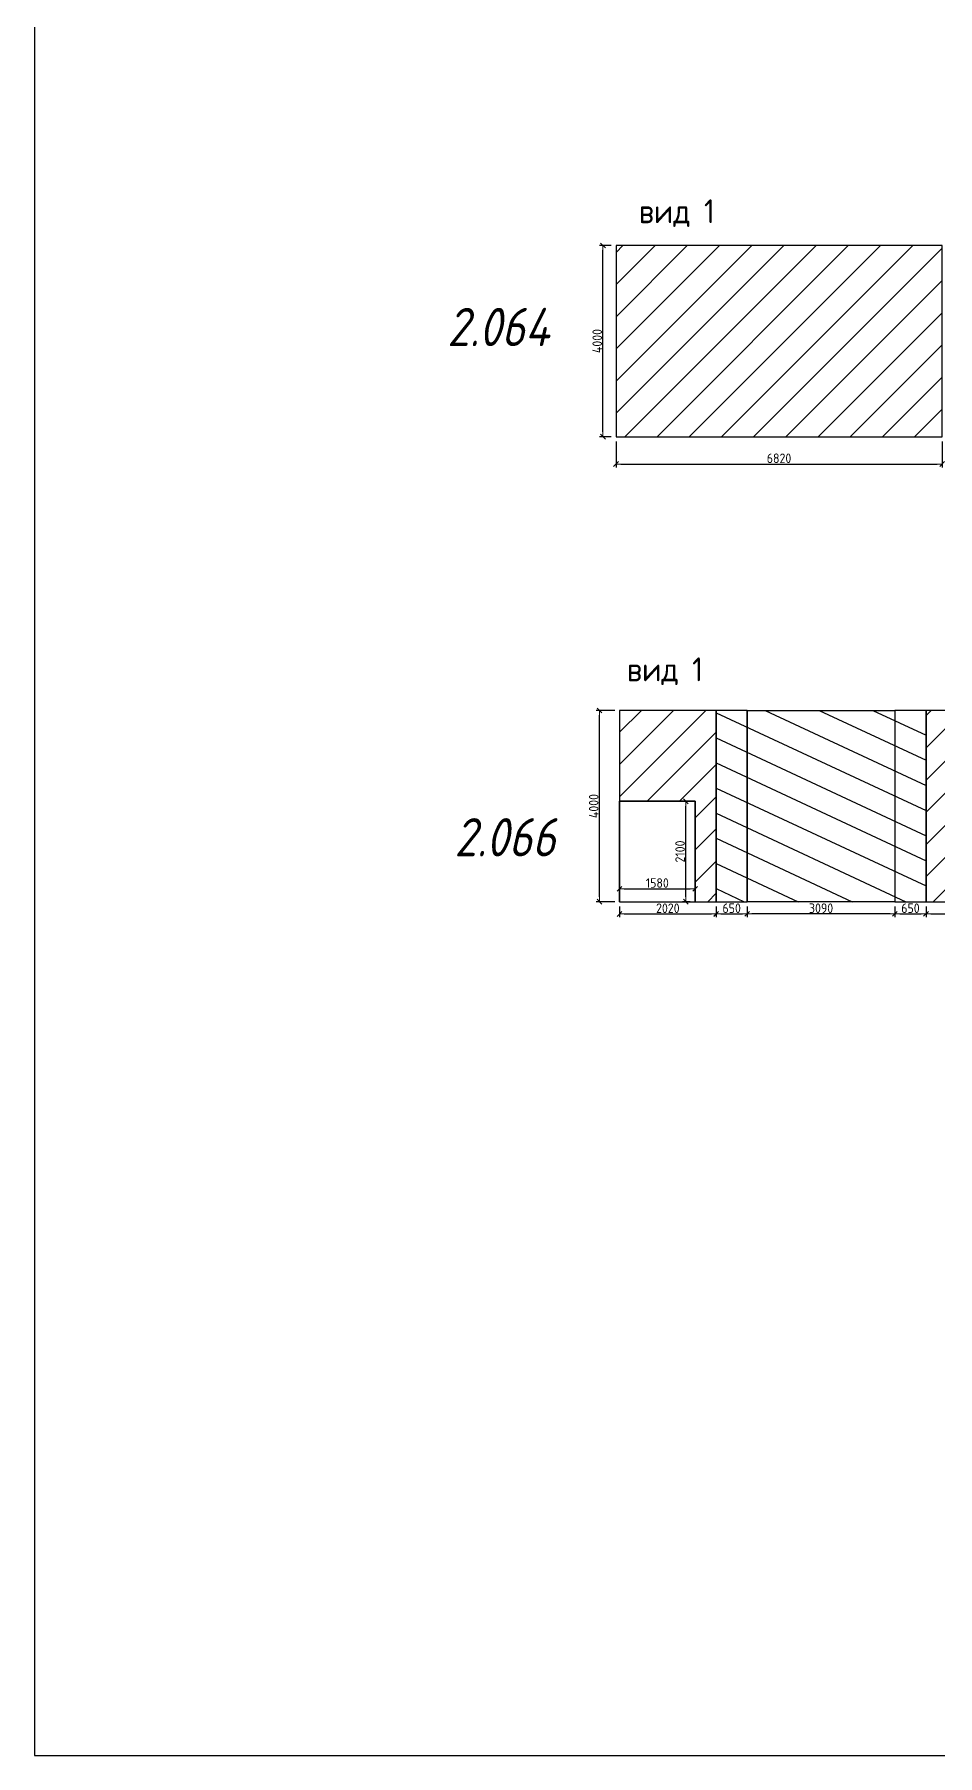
# Model space of a CAD drawing. Header units: millimetres. Extents: x -213536 to 1564669, y 70501 to 942238.
# Drawn here: x -94560 to -75670, y 70501 to 106503 of the extents above; entities that cross this region are included whole.
import ezdxf

# ---------------------------------------------------------------- set-up
doc = ezdxf.new("R2010")
doc.units = ezdxf.units.MM
doc.layers.add('1) мет уголки', color=6, linetype='Continuous')
doc.layers.add('1) серпянка', color=2, linetype='Continuous')
for name, color, linetype, lineweight in [('Марки помещений', 7, 'Continuous', 9), ('Основные линии', 7, 'Continuous', 30), ('Размеры', 7, 'Continuous', 15)]:
    doc.layers.add(name, color=color, linetype=linetype, lineweight=lineweight)
doc.styles.add('ISOCPEUR_I_2', font='isocpeui.ttf', dxfattribs={"width": 0.85, "height": 2.3})
doc.styles.add('СПДС', font='isocpeur.ttf', dxfattribs={"width": 0.9})
doc.dimstyles.new('Размера А3', dxfattribs={"dimtxt": 200, "dimasz": 100, "dimexe": 70, "dimexo": 100, "dimgap": 20, "dimtad": 1, "dimdec": 0, "dimrnd": 10, "dimzin": 0, "dimdsep": 46, "dimtxsty": 'СПДС', "dimblk": 'ARROWHEAD_6', "dimcen": 1, "dimclrd": 256, "dimclre": 256, "dimclrt": 256, "dimazin": 0, "dimtfac": 1, "dimtdec": 0, "dimtmove": 2, "dimatfit": 3, "dimfxl": 1, "dimtolj": 1, "dimtzin": 0, "dimarcsym": 0})

# ---------------------------------------------------------------- blocks, each defined once
blk = doc.blocks.new('ARROWHEAD_6')
at = {"color": 0, "linetype": 'Continuous'}
for p, q in [((0, 0), (-1, 0)), ((-0.5, -0.5), (0.5, 0.5))]:
    blk.add_line(p, q, dxfattribs=at)
blk = doc.blocks.new('*D809')
at = {"layer": 'Defpoints', "color": 0, "lineweight": 30, "transparency": 16777216}
for p in [(-82669, 102089), (-82396, 102089), (-82396, 98089)]:
    blk.add_point(p, dxfattribs=at)
at = {"layer": 'Размеры', "lineweight": -2, "transparency": 16777216}
for p, q in [((-82496, 102089), (-82739, 102089)), ((-82669, 98189), (-82669, 101989)), ((-82496, 98089), (-82739, 98089))]:
    blk.add_line(p, q, dxfattribs=at)
at = {"layer": 'Размеры', "lineweight": -2, "transparency": 16777216, "xscale": 100, "yscale": 100, "zscale": 100}
for p, rotation in [((-82669, 102089), 90), ((-82669, 98089), 270)]:
    blk.add_blockref('ARROWHEAD_6', p, dxfattribs=dict(at, rotation=rotation))
at = {"layer": 'Размеры', "lineweight": 25, "transparency": 16777216, "insert": (-82789, 100089), "char_height": 200, "attachment_point": 5, "rotation": 90, "style": 'СПДС'}
blk.add_mtext('\\A1;4000', dxfattribs=at)
blk = doc.blocks.new('*D829')
at = {"layer": 'Defpoints', "color": 0, "lineweight": 30, "transparency": 16777216}
for p in [(-82396, 98089), (-75576, 98089), (-75576, 97517)]:
    blk.add_point(p, dxfattribs=at)
at = {"layer": 'Размеры', "lineweight": -2, "transparency": 16777216}
for p, q in [((-82396, 97989), (-82396, 97447)), ((-75576, 97989), (-75576, 97447)), ((-82296, 97517), (-75676, 97517))]:
    blk.add_line(p, q, dxfattribs=at)
at = {"layer": 'Размеры', "lineweight": -2, "transparency": 16777216, "xscale": 100, "yscale": 100, "zscale": 100, "rotation": 180}
blk.add_blockref('ARROWHEAD_6', (-82396, 97517), dxfattribs=at)
at = {"layer": 'Размеры', "lineweight": -2, "transparency": 16777216, "xscale": 100, "yscale": 100, "zscale": 100}
blk.add_blockref('ARROWHEAD_6', (-75576, 97517), dxfattribs=at)
at = {"layer": 'Размеры', "lineweight": 25, "transparency": 16777216, "insert": (-78986, 97637), "char_height": 200, "attachment_point": 5, "style": 'СПДС'}
blk.add_mtext('\\A1;6820', dxfattribs=at)
blk = doc.blocks.new('*D918')
at = {"layer": 'Defpoints', "color": 0, "lineweight": 30, "transparency": 16777216}
for p in [(-82322, 88362), (-80302, 88362), (-80302, 88105)]:
    blk.add_point(p, dxfattribs=at)
at = {"layer": 'Размеры', "lineweight": -2, "transparency": 16777216}
for p, q in [((-82322, 88262), (-82322, 88035)), ((-80302, 88262), (-80302, 88035)), ((-82222, 88105), (-80402, 88105))]:
    blk.add_line(p, q, dxfattribs=at)
at = {"layer": 'Размеры', "lineweight": -2, "transparency": 16777216, "xscale": 100, "yscale": 100, "zscale": 100, "rotation": 180}
blk.add_blockref('ARROWHEAD_6', (-82322, 88105), dxfattribs=at)
at = {"layer": 'Размеры', "lineweight": -2, "transparency": 16777216, "xscale": 100, "yscale": 100, "zscale": 100}
blk.add_blockref('ARROWHEAD_6', (-80302, 88105), dxfattribs=at)
at = {"layer": 'Размеры', "lineweight": 25, "transparency": 16777216, "insert": (-81312, 88225), "char_height": 200, "attachment_point": 5, "style": 'СПДС'}
blk.add_mtext('\\A1;2020', dxfattribs=at)
blk = doc.blocks.new('*D919')
at = {"layer": 'Defpoints', "color": 0, "lineweight": 30, "transparency": 16777216}
for p in [(-80936, 90462), (-80742, 90462), (-80742, 88362)]:
    blk.add_point(p, dxfattribs=at)
at = {"layer": 'Размеры', "lineweight": -2, "transparency": 16777216}
for p, q in [((-80842, 90462), (-81006, 90462)), ((-80936, 88462), (-80936, 90362)), ((-80842, 88362), (-81006, 88362))]:
    blk.add_line(p, q, dxfattribs=at)
at = {"layer": 'Размеры', "lineweight": -2, "transparency": 16777216, "xscale": 100, "yscale": 100, "zscale": 100}
for p, rotation in [((-80936, 90462), 90), ((-80936, 88362), 270)]:
    blk.add_blockref('ARROWHEAD_6', p, dxfattribs=dict(at, rotation=rotation))
at = {"layer": 'Размеры', "lineweight": 25, "transparency": 16777216, "insert": (-81056, 89412), "char_height": 200, "attachment_point": 5, "rotation": 90, "style": 'СПДС'}
blk.add_mtext('\\A1;2100', dxfattribs=at)
blk = doc.blocks.new('*D920')
at = {"layer": 'Defpoints', "color": 0, "lineweight": 30, "transparency": 16777216}
for p in [(-80742, 88633), (-82322, 88362), (-80742, 88362)]:
    blk.add_point(p, dxfattribs=at)
at = {"layer": 'Размеры', "lineweight": -2, "transparency": 16777216}
for p, q in [((-82322, 88462), (-82322, 88703)), ((-82222, 88633), (-80842, 88633)), ((-80742, 88462), (-80742, 88703))]:
    blk.add_line(p, q, dxfattribs=at)
at = {"layer": 'Размеры', "lineweight": -2, "transparency": 16777216, "xscale": 100, "yscale": 100, "zscale": 100, "rotation": 180}
blk.add_blockref('ARROWHEAD_6', (-82322, 88633), dxfattribs=at)
at = {"layer": 'Размеры', "lineweight": -2, "transparency": 16777216, "xscale": 100, "yscale": 100, "zscale": 100}
blk.add_blockref('ARROWHEAD_6', (-80742, 88633), dxfattribs=at)
at = {"layer": 'Размеры', "lineweight": 25, "transparency": 16777216, "insert": (-81532, 88753), "char_height": 200, "attachment_point": 5, "style": 'СПДС'}
blk.add_mtext('\\A1;1580', dxfattribs=at)
blk = doc.blocks.new('*D921')
at = {"layer": 'Defpoints', "color": 0, "lineweight": 30, "transparency": 16777216}
for p in [(-80302, 88362), (-79652, 88362), (-79652, 88106)]:
    blk.add_point(p, dxfattribs=at)
at = {"layer": 'Размеры', "lineweight": -2, "transparency": 16777216}
for p, q in [((-80302, 88262), (-80302, 88036)), ((-79652, 88262), (-79652, 88036)), ((-80202, 88106), (-79752, 88106))]:
    blk.add_line(p, q, dxfattribs=at)
at = {"layer": 'Размеры', "lineweight": -2, "transparency": 16777216, "xscale": 100, "yscale": 100, "zscale": 100, "rotation": 180}
blk.add_blockref('ARROWHEAD_6', (-80302, 88106), dxfattribs=at)
at = {"layer": 'Размеры', "lineweight": -2, "transparency": 16777216, "xscale": 100, "yscale": 100, "zscale": 100}
blk.add_blockref('ARROWHEAD_6', (-79652, 88106), dxfattribs=at)
at = {"layer": 'Размеры', "lineweight": 25, "transparency": 16777216, "insert": (-79977, 88226), "char_height": 200, "attachment_point": 5, "style": 'СПДС'}
blk.add_mtext('\\A1;650', dxfattribs=at)
blk = doc.blocks.new('*D922')
at = {"layer": 'Defpoints', "color": 0, "lineweight": 30, "transparency": 16777216}
for p in [(-79652, 88362), (-76562, 88362), (-79652, 88106)]:
    blk.add_point(p, dxfattribs=at)
at = {"layer": 'Размеры', "lineweight": -2, "transparency": 16777216}
for p, q in [((-79652, 88262), (-79652, 88036)), ((-76562, 88262), (-76562, 88036)), ((-76662, 88106), (-79552, 88106))]:
    blk.add_line(p, q, dxfattribs=at)
at = {"layer": 'Размеры', "lineweight": -2, "transparency": 16777216, "xscale": 100, "yscale": 100, "zscale": 100, "rotation": 180}
blk.add_blockref('ARROWHEAD_6', (-79652, 88106), dxfattribs=at)
at = {"layer": 'Размеры', "lineweight": -2, "transparency": 16777216, "xscale": 100, "yscale": 100, "zscale": 100}
blk.add_blockref('ARROWHEAD_6', (-76562, 88106), dxfattribs=at)
at = {"layer": 'Размеры', "lineweight": 25, "transparency": 16777216, "insert": (-78107, 88226), "char_height": 200, "attachment_point": 5, "style": 'СПДС'}
blk.add_mtext('\\A1;3090', dxfattribs=at)
blk = doc.blocks.new('*D923')
at = {"layer": 'Defpoints', "color": 0, "lineweight": 30, "transparency": 16777216}
for p in [(-76562, 88362), (-75912, 88362), (-75912, 88106)]:
    blk.add_point(p, dxfattribs=at)
at = {"layer": 'Размеры', "lineweight": -2, "transparency": 16777216}
for p, q in [((-76562, 88262), (-76562, 88036)), ((-75912, 88262), (-75912, 88036)), ((-76462, 88106), (-76012, 88106))]:
    blk.add_line(p, q, dxfattribs=at)
at = {"layer": 'Размеры', "lineweight": -2, "transparency": 16777216, "xscale": 100, "yscale": 100, "zscale": 100, "rotation": 180}
blk.add_blockref('ARROWHEAD_6', (-76562, 88106), dxfattribs=at)
at = {"layer": 'Размеры', "lineweight": -2, "transparency": 16777216, "xscale": 100, "yscale": 100, "zscale": 100}
blk.add_blockref('ARROWHEAD_6', (-75912, 88106), dxfattribs=at)
at = {"layer": 'Размеры', "lineweight": 25, "transparency": 16777216, "insert": (-76237, 88226), "char_height": 200, "attachment_point": 5, "style": 'СПДС'}
blk.add_mtext('\\A1;650', dxfattribs=at)
blk = doc.blocks.new('*D924')
at = {"layer": 'Defpoints', "color": 0, "lineweight": 30, "transparency": 16777216}
for p in [(-75912, 88362), (-72772, 88362), (-72772, 88106)]:
    blk.add_point(p, dxfattribs=at)
at = {"layer": 'Размеры', "lineweight": -2, "transparency": 16777216}
for p, q in [((-75912, 88262), (-75912, 88036)), ((-72772, 88262), (-72772, 88036)), ((-75812, 88106), (-72872, 88106))]:
    blk.add_line(p, q, dxfattribs=at)
at = {"layer": 'Размеры', "lineweight": -2, "transparency": 16777216, "xscale": 100, "yscale": 100, "zscale": 100, "rotation": 180}
blk.add_blockref('ARROWHEAD_6', (-75912, 88106), dxfattribs=at)
at = {"layer": 'Размеры', "lineweight": -2, "transparency": 16777216, "xscale": 100, "yscale": 100, "zscale": 100}
blk.add_blockref('ARROWHEAD_6', (-72772, 88106), dxfattribs=at)
at = {"layer": 'Размеры', "lineweight": 25, "transparency": 16777216, "insert": (-74342, 88226), "char_height": 200, "attachment_point": 5, "style": 'СПДС'}
blk.add_mtext('\\A1;3140', dxfattribs=at)
blk = doc.blocks.new('*D939')
at = {"layer": 'Defpoints', "color": 0, "lineweight": 30, "transparency": 16777216}
for p in [(-82742, 92362), (-82322, 92362), (-82322, 88362)]:
    blk.add_point(p, dxfattribs=at)
at = {"layer": 'Размеры', "lineweight": -2, "transparency": 16777216}
for p, q in [((-82422, 92362), (-82812, 92362)), ((-82742, 88462), (-82742, 92262)), ((-82422, 88362), (-82812, 88362))]:
    blk.add_line(p, q, dxfattribs=at)
at = {"layer": 'Размеры', "lineweight": -2, "transparency": 16777216, "xscale": 100, "yscale": 100, "zscale": 100}
for p, rotation in [((-82742, 92362), 90), ((-82742, 88362), 270)]:
    blk.add_blockref('ARROWHEAD_6', p, dxfattribs=dict(at, rotation=rotation))
at = {"layer": 'Размеры', "lineweight": 25, "transparency": 16777216, "insert": (-82862, 90362), "char_height": 200, "attachment_point": 5, "rotation": 90, "style": 'СПДС'}
blk.add_mtext('\\A1;4000', dxfattribs=at)

msp = doc.modelspace()

# ---------------------------------------------------------------- hatches: boundary and pattern name
at = {"lineweight": 30}
h = msp.add_hatch(dxfattribs=at)
h.set_pattern_fill('ANSI31', color=2, scale=150)
h.set_pattern_definition([(45, (-48405.5, -35812.1), (-336.7596, 336.7596), [])])
h.paths.add_polyline_path([(-75575.9, 102088.6), (-82395.9, 102088.6), (-82395.9, 98088.6), (-75575.9, 98088.6)])
h.paths.add_polyline_path([(-57975.9, 101688.6), (-58225.9, 101688.6), (-58225.9, 98088.6), (-57975.9, 98088.6)])
h.paths.add_polyline_path([(-57685.9, 102088.6), (-57975.9, 102088.6), (-57975.9, 98088.6), (-57685.9, 98088.6)])
h.paths.add_polyline_path([(-52665.9, 102088.6), (-57685.9, 102088.6), (-57685.9, 101488.6), (-52665.9, 101488.6)])
h.paths.add_polyline_path([(-52665.9, 98718.6), (-57685.9, 98718.6), (-57685.9, 98088.6), (-52665.9, 98088.6)])
h.paths.add_polyline_path([(-51665.9, 102088.6), (-51915.9, 102088.6), (-51915.9, 98088.6), (-51665.9, 98088.6)])
h.paths.add_polyline_path([(-51915.9, 101688.6), (-52415.9, 101688.6), (-52415.9, 98088.6), (-51915.9, 98088.6)])
h.paths.add_polyline_path([(-52415.9, 101688.6), (-52415.9, 102088.6), (-52665.9, 102088.6), (-52665.9, 101488.6), (-52665.9, 98718.6), (-52665.9, 98088.6), (-52415.9, 98088.6)])
h.paths.add_polyline_path([(-48425.9, 102088.6), (-51165.9, 102088.6), (-51165.9, 101418.6), (-48465.9, 101418.6), (-48465.9, 98718.6), (-51165.9, 98718.6), (-51165.9, 98088.6), (-48425.9, 98088.6)])
h.paths.add_polyline_path([(-47675.9, 102088.6), (-47925.9, 102088.6), (-47925.9, 98088.6), (-47675.9, 98088.6)])
h = msp.add_hatch(dxfattribs=at)
h.set_pattern_fill('ANSI31', color=2, scale=150)
h.set_pattern_definition([(45, (-102522.6, -62325.6), (-336.7596, 336.7596), [])])
h.paths.add_polyline_path([(-58925.8, 92362.1), (-64405.8, 92362.1), (-64405.8, 91762.1), (-58925.8, 91762.1)])
h.paths.add_polyline_path([(-58925.8, 89062.1), (-64405.8, 89062.1), (-64405.8, 88362.1), (-58925.8, 88362.1)])
h.paths.add_polyline_path([(-80301.8, 92362.1), (-82321.8, 92362.1), (-82321.8, 90462.1), (-80741.8, 90462.1), (-80741.8, 88362.1), (-80301.8, 88362.1)])
h.paths.add_polyline_path([(-72771.8, 92362.1), (-75911.8, 92362.1), (-75911.8, 88362.1), (-72771.8, 88362.1)])
h.paths.add_polyline_path([(-72521.8, 92362.1), (-72771.8, 92362.1), (-72771.8, 88362.1), (-72521.8, 88362.1)])
h.paths.add_polyline_path([(-72271.8, 92362.1), (-72521.8, 92362.1), (-72521.8, 88362.1), (-72271.8, 88362.1)])
h.paths.add_polyline_path([(-69861.8, 92362.1), (-72271.8, 92362.1), (-72271.8, 91762.1), (-69861.8, 91762.1)])
h.paths.add_polyline_path([(-69861.8, 89062.1), (-72271.8, 89062.1), (-72271.8, 88362.1), (-69861.8, 88362.1)])
h.paths.add_polyline_path([(-66325.8, 89062.1), (-68735.8, 89062.1), (-68735.8, 88362.1), (-66325.8, 88362.1)])
h.paths.add_polyline_path([(-66325.8, 92362.1), (-68735.8, 92362.1), (-68735.8, 91762.1), (-66325.8, 91762.1), (-66325.8, 91962.1)])
h.paths.add_polyline_path([(-65925.8, 91962.1), (-66325.8, 91962.1), (-66325.8, 88362.1), (-65925.8, 88362.1)])
h.paths.add_polyline_path([(-65405.8, 91962.1), (-65925.8, 91962.1), (-65925.8, 88362.1), (-65405.8, 88362.1)])
h.paths.add_polyline_path([(-65005.8, 91962.1), (-65405.8, 91962.1), (-65405.8, 88362.1), (-65005.8, 88362.1)])
h.paths.add_polyline_path([(-50345.8, 92362.1), (-58925.8, 92362.1), (-58925.8, 88362.1), (-50345.8, 88362.1)])
h = msp.add_hatch(dxfattribs=at)
h.set_pattern_fill('ANSI31', color=4, scale=150, angle=110)
h.set_pattern_definition([(155, (-102522.6, -62325.6), (-201.272, -431.6291), [])])
h.paths.add_polyline_path([(-79651.8, 92362.1), (-80301.8, 92362.1), (-80301.8, 88362.1), (-79651.8, 88362.1)])
h.paths.add_polyline_path([(-76561.8, 92362.1), (-79651.8, 92362.1), (-79651.8, 88362.1), (-76561.8, 88362.1)])
h.paths.add_polyline_path([(-75911.8, 92362.1), (-76561.8, 92362.1), (-76561.8, 88362.1), (-75911.8, 88362.1)])
h.paths.add_polyline_path([(-69861.8, 91762.1), (-70471.8, 91762.1), (-70471.8, 89062.1), (-69861.8, 89062.1)])
h.paths.add_polyline_path([(-68125.8, 91762.1), (-68735.8, 91762.1), (-68735.8, 89062.1), (-68125.8, 89062.1)])
h.paths.add_polyline_path([(-63923.4, 91762.1), (-64405.8, 91762.1), (-64405.8, 89062.1), (-63923.4, 89062.1)])
h.paths.add_polyline_path([(-60725.8, 91762.1), (-62123.4, 91762.1), (-62123.4, 89062.1), (-60725.8, 89062.1)])
h.paths.add_polyline_path([(-41705.8, 92362.1), (-42072.1, 92362.1), (-42072.1, 91562.1), (-43472.1, 91562.1), (-43472.1, 92362.1), (-44365.8, 92362.1), (-44365.8, 91962.1), (-44865.8, 91962.1), (-44865.8, 92362.1), (-49412.7, 92362.1), (-49412.7, 91962.1), (-49812.7, 91962.1), (-49812.7, 92362.1), (-50345.8, 92362.1), (-50345.8, 88362.1), (-49935.8, 88362.1), (-49935.8, 90862.1), (-48265.8, 90862.1), (-48265.8, 88362.1), (-41705.8, 88362.1)])
h.paths.add_polyline_path([(-45233.3, 89577.1), (-45233.3, 88627.1), (-46433.3, 88627.1), (-46433.3, 89577.1)], flags=16)
h.paths.add_polyline_path([(-41505.8, 92362.1), (-41705.8, 92362.1), (-41705.8, 88362.1), (-41505.8, 88362.1)])
h.paths.add_polyline_path([(-40625.8, 92362.1), (-40738, 92362.1), (-40738, 91946.2), (-41359.6, 91946.2), (-41359.6, 92362.1), (-41505.8, 92362.1), (-41505.8, 88362.1), (-40625.8, 88362.1)])
h.paths.add_polyline_path([(-40684.3, 91089.1), (-40684.3, 90189.1), (-41484.3, 90189.1), (-41484.3, 91089.1)], flags=16)
h.paths.add_polyline_path([(-40325.8, 92362.1), (-40625.8, 92362.1), (-40625.8, 88362.1), (-40325.8, 88362.1)])
h.paths.add_polyline_path([(-38769.4, 92362.1), (-40325.8, 92362.1), (-40325.8, 88362.1), (-38769.4, 88362.1)])

# ---------------------------------------------------------------- linework, layer by layer
at = {"color": 2, "lineweight": 30}
for points in [[(-94560.2, 70500.8), (29417.9, 70500.8), (29417.9, 172746.2), (-94560.2, 172746.2)], [(-82395.9, 98088.6), (-75575.9, 98088.6), (-75575.9, 102088.6), (-82395.9, 102088.6)], [(-82321.8, 88362.1), (-80301.8, 88362.1), (-80301.8, 92362.1), (-82321.8, 92362.1)], [(-75911.8, 88362.1), (-72771.8, 88362.1), (-72771.8, 92362.1), (-75911.8, 92362.1)], [(-82321.8, 88362.1), (-80741.8, 88362.1), (-80741.8, 90462.1), (-82321.8, 90462.1)]]:
    msp.add_lwpolyline(points, close=True, dxfattribs=at)
at = {"color": 4, "lineweight": 30}
for points in [[(-80301.8, 92362.1), (-80301.8, 88362.1), (-79651.8, 88362.1), (-79651.8, 92362.1)], [(-79651.8, 92362.1), (-76561.8, 92362.1), (-76561.8, 88362.1), (-79651.8, 88362.1)], [(-76561.8, 92362.1), (-76561.8, 88362.1), (-75911.8, 88362.1), (-75911.8, 92362.1)]]:
    msp.add_lwpolyline(points, close=True, dxfattribs=at)
at = {"layer": '1) мет уголки', "lineweight": 30}
for points in [[(-79651.8, 92362.1), (-79651.8, 88362.1)], [(-76561.8, 92362.1), (-76561.8, 88362.1)]]:
    msp.add_lwpolyline(points, dxfattribs=at)
at = {"layer": '1) серпянка', "lineweight": 30}
msp.add_lwpolyline([(-82321.8, 88362.1), (-82321.8, 90462.1), (-80741.8, 90462.1), (-80741.8, 88362.1)], dxfattribs=at)

# ---------------------------------------------------------------- texts
at = {"layer": 'Марки помещений', "char_height": 800, "attachment_point": 1, "style": 'ISOCPEUR_I_2'}
for s, insert, width in [('2.064', (-85925.3, 100783.5), 3270.885), ('2.066', (-85774.8, 90110.1), 3211.772)]:
    msp.add_mtext(s, dxfattribs=dict(at, insert=insert, width=width))
at = {"layer": 'Основные линии', "char_height": 500, "attachment_point": 1, "style": 'СПДС'}
for insert in [(-81918.7, 103054.9), (-82166.6, 93471.7)]:
    msp.add_mtext_dynamic_manual_height_columns('вид 1', width=3371.815, gutter_width=1678.4, heights=[0], dxfattribs=dict(at, insert=insert))

# ---------------------------------------------------------------- dimensions: what is measured, and where the dimension line sits
at = {"layer": 'Размеры', "lineweight": 25}
for base, p1, p2, picture, middle in [((-82669.2, 102088.6), (-82395.9, 98088.6), (-82395.9, 102088.6), '*D809', (-82789.2, 100088.6)), ((-82741.5, 92362.1), (-82321.8, 88362.1), (-82321.8, 92362.1), '*D939', (-82861.5, 90362.1)), ((-80936, 90462.1), (-80741.8, 88362.1), (-80741.8, 90462.1), '*D919', (-81056, 89412.1))]:
    dim = msp.add_linear_dim(base=base, p1=p1, p2=p2, angle=90, dimstyle='Размера А3', dxfattribs=at)
    dim.commit()
    dim.dimension.update_dxf_attribs({"geometry": picture, "text_midpoint": middle})
at = {"layer": 'Размеры', "color": 5, "lineweight": 25}
dim = msp.add_linear_dim(base=(-75575.9, 97516.9), p1=(-82395.9, 98088.6), p2=(-75575.9, 98088.6), dimstyle='Размера А3', dxfattribs=at)
dim.commit()
dim.dimension.update_dxf_attribs({"geometry": '*D829', "text_midpoint": (-78985.9, 97636.9)})
at = {"layer": 'Размеры', "lineweight": 25}
for base, p1, p2, picture, middle in [((-80741.8, 88632.6), (-82321.8, 88362.1), (-80741.8, 88362.1), '*D920', (-81531.8, 88752.6)), ((-80301.8, 88105.4), (-82321.8, 88362.1), (-80301.8, 88362.1), '*D918', (-81311.8, 88225.4)), ((-79651.8, 88105.8), (-80301.8, 88362.1), (-79651.8, 88362.1), '*D921', (-79976.8, 88225.8)), ((-79651.8, 88106.2), (-76561.8, 88362.1), (-79651.8, 88362.1), '*D922', (-78106.8, 88226.2)), ((-75911.8, 88105.8), (-76561.8, 88362.1), (-75911.8, 88362.1), '*D923', (-76236.8, 88225.8)), ((-72771.8, 88106.2), (-75911.8, 88362.1), (-72771.8, 88362.1), '*D924', (-74341.8, 88226.2))]:
    dim = msp.add_linear_dim(base=base, p1=p1, p2=p2, dimstyle='Размера А3', dxfattribs=at)
    dim.commit()
    dim.dimension.update_dxf_attribs({"geometry": picture, "text_midpoint": middle})

doc.saveas('drawing.dxf')
